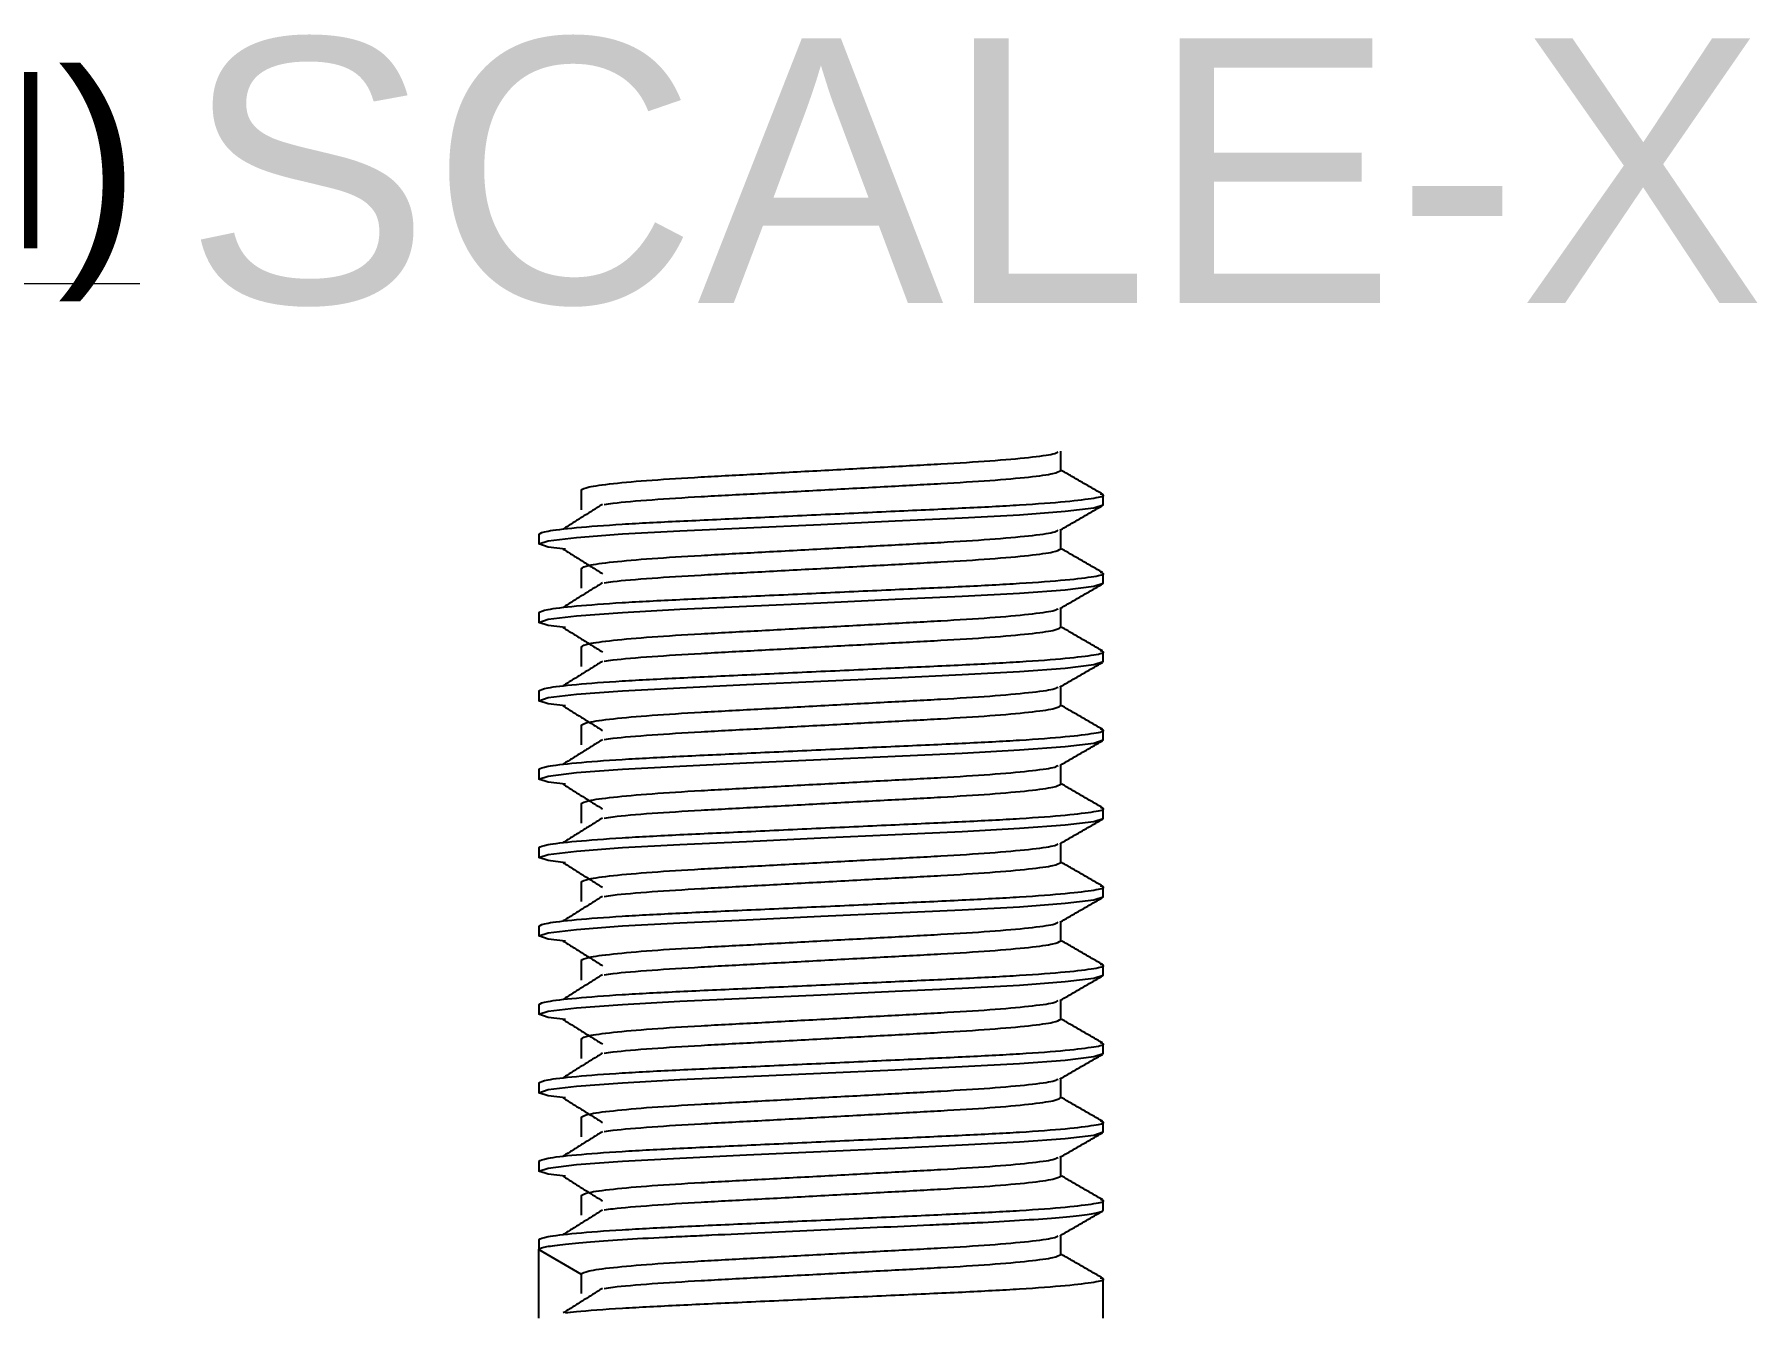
# Model space of a CAD drawing. Extents: x 3.76 to 10.05, y -5.16 to -0.04.
# Drawn here: x 7.608 to 10.051, y -1.855 to -0.039 of the extents above; entities that cross this region are included whole.
import ezdxf

# ---------------------------------------------------------------- set-up
doc = ezdxf.new("R2010")
doc.units = 0
doc.header["$LTSCALE"] = 0.5
doc.header["$MEASUREMENT"] = 0
doc.layers.add('CUST DWG', color=60, linetype='CONTINUOUS', lineweight=20)
doc.layers.add('Hardware', color=242, linetype='CONTINUOUS')
doc.layers.add('Text-Unprinted', color=131, linetype='CONTINUOUS', plot=False)
doc.styles.add('LSAD_Standard', font='arial.ttf')
doc.styles.get("Standard").update_dxf_attribs({"font": 'arial.ttf'})

msp = doc.modelspace()

# ---------------------------------------------------------------- linework, layer by layer
at = {"layer": 'Hardware', "transparency": 16777216}
for p, q in [((9.0631, -0.6573), (9.0631, -0.6302)), ((8.3834, -0.6851), (8.3834, -0.7129)), ((8.3834, -0.6851), (8.3834, -0.7129)), ((9.1232, -0.7059), (9.1232, -0.692)), ((8.3232, -0.7476), (8.3232, -0.7615)), ((9.0631, -0.7684), (9.0631, -0.7413)), ((8.3834, -0.7962), (8.3834, -0.824)), ((8.3834, -0.7962), (8.3834, -0.824)), ((9.1232, -0.817), (9.1232, -0.8031)), ((9.0631, -0.8795), (9.0631, -0.8524)), ((8.3232, -0.8587), (8.3232, -0.8726)), ((8.3834, -0.9073), (8.3834, -0.9351)), ((8.3834, -0.9073), (8.3834, -0.9351)), ((9.1232, -0.9281), (9.1232, -0.9142)), ((8.3232, -0.9698), (8.3232, -0.9837)), ((9.0631, -0.9906), (9.0631, -0.9635)), ((8.3834, -1.0184), (8.3834, -1.0462)), ((8.3834, -1.0184), (8.3834, -1.0462)), ((9.1232, -1.0392), (9.1232, -1.0254)), ((9.0631, -1.1017), (9.0631, -1.0747)), ((8.3232, -1.0809), (8.3232, -1.0948)), ((8.3834, -1.1295), (8.3834, -1.1573)), ((8.3834, -1.1295), (8.3834, -1.1573)), ((9.1232, -1.1504), (9.1232, -1.1365)), ((8.3232, -1.192), (8.3232, -1.2059)), ((9.0631, -1.2129), (9.0631, -1.1858)), ((8.3834, -1.2406), (8.3834, -1.2684)), ((8.3834, -1.2406), (8.3834, -1.2684)), ((9.1232, -1.2615), (9.1232, -1.2476)), ((8.3232, -1.3031), (8.3232, -1.317)), ((9.0631, -1.324), (9.0631, -1.2969)), ((8.3834, -1.3517), (8.3834, -1.3795)), ((8.3834, -1.3517), (8.3834, -1.3795)), ((9.1232, -1.3726), (9.1232, -1.3587)), ((8.3232, -1.4142), (8.3232, -1.4281)), ((9.0631, -1.4351), (9.0631, -1.408)), ((8.3834, -1.4629), (8.3834, -1.4906)), ((8.3834, -1.4629), (8.3834, -1.4906)), ((9.1232, -1.4837), (9.1232, -1.4698)), ((8.3232, -1.5254), (8.3232, -1.5392)), ((9.0631, -1.5462), (9.0631, -1.5191)), ((8.3834, -1.574), (8.3834, -1.6017)), ((8.3834, -1.574), (8.3834, -1.6017)), ((9.1232, -1.5948), (9.1232, -1.5809)), ((8.3232, -1.6365), (8.3232, -1.6504)), ((9.0631, -1.6573), (9.0631, -1.6302)), ((8.3834, -1.6851), (8.3834, -1.7129)), ((8.3834, -1.6851), (8.3834, -1.7129)), ((9.1232, -1.7059), (9.1232, -1.692)), ((8.3232, -1.7476), (8.3232, -1.7615)), ((9.0631, -1.7684), (9.0631, -1.7413)), ((8.3232, -1.7615), (8.3834, -1.7962)), ((8.3232, -1.8587), (8.3232, -1.7615)), ((8.3834, -1.7962), (8.3834, -1.824)), ((9.1232, -1.8587), (9.1232, -1.8031))]:
    msp.add_line(p, q, dxfattribs=at)
at = {"layer": 'Hardware', "transparency": 16777216, "flags": 128}
for points in [[(8.3609, -0.7688), (8.3364, -0.7659), (8.3232, -0.7615), (8.3364, -0.7571), (8.3768, -0.7522), (8.4417, -0.7473), (8.5232, -0.743), (8.6179, -0.7386), (8.7232, -0.7337), (8.8285, -0.7288), (8.9232, -0.7244), (9.0048, -0.72), (9.0696, -0.7152), (9.1101, -0.7103), (9.1232, -0.7059), (9.1232, -0.7059)], [(8.3609, -0.8799), (8.3364, -0.877), (8.3232, -0.8726), (8.3364, -0.8682), (8.3768, -0.8633), (8.4417, -0.8584), (8.5232, -0.8541), (8.6179, -0.8497), (8.7232, -0.8448), (8.8285, -0.8399), (8.9232, -0.8355), (9.0048, -0.8312), (9.0696, -0.8263), (9.1101, -0.8214), (9.1232, -0.817), (9.1232, -0.817)], [(8.3609, -0.991), (8.3364, -0.9881), (8.3232, -0.9837), (8.3364, -0.9793), (8.3768, -0.9744), (8.4417, -0.9696), (8.5232, -0.9652), (8.6179, -0.9608), (8.7232, -0.9559), (8.8285, -0.951), (8.9232, -0.9467), (9.0048, -0.9423), (9.0696, -0.9374), (9.1101, -0.9325), (9.1232, -0.9281), (9.1232, -0.9281)], [(8.3609, -1.1021), (8.3364, -1.0992), (8.3232, -1.0948), (8.3364, -1.0904), (8.3768, -1.0855), (8.4417, -1.0807), (8.5232, -1.0763), (8.6179, -1.0719), (8.7232, -1.067), (8.8285, -1.0622), (8.9232, -1.0578), (9.0048, -1.0534), (9.0696, -1.0485), (9.1101, -1.0436), (9.1232, -1.0392), (9.1232, -1.0392)], [(8.3609, -1.2133), (8.3364, -1.2103), (8.3232, -1.2059), (8.3364, -1.2015), (8.3768, -1.1967), (8.4417, -1.1918), (8.5232, -1.1874), (8.6179, -1.183), (8.7232, -1.1781), (8.8285, -1.1733), (8.9232, -1.1689), (9.0048, -1.1645), (9.0696, -1.1596), (9.1101, -1.1547), (9.1232, -1.1504), (9.1232, -1.1504)], [(8.3609, -1.3244), (8.3364, -1.3214), (8.3232, -1.317), (8.3364, -1.3126), (8.3768, -1.3078), (8.4417, -1.3029), (8.5232, -1.2985), (8.6179, -1.2941), (8.7232, -1.2892), (8.8285, -1.2844), (8.9232, -1.28), (9.0048, -1.2756), (9.0696, -1.2707), (9.1101, -1.2659), (9.1232, -1.2615), (9.1232, -1.2615)], [(8.3609, -1.4355), (8.3364, -1.4325), (8.3232, -1.4281), (8.3364, -1.4238), (8.3768, -1.4189), (8.4417, -1.414), (8.5232, -1.4096), (8.6179, -1.4052), (8.7232, -1.4004), (8.8285, -1.3955), (8.9232, -1.3911), (9.0048, -1.3867), (9.0696, -1.3818), (9.1101, -1.377), (9.1232, -1.3726), (9.1232, -1.3726)], [(8.3609, -1.5466), (8.3364, -1.5436), (8.3232, -1.5392), (8.3364, -1.5349), (8.3768, -1.53), (8.4417, -1.5251), (8.5232, -1.5207), (8.6179, -1.5163), (8.7232, -1.5115), (8.8285, -1.5066), (8.9232, -1.5022), (9.0048, -1.4978), (9.0696, -1.493), (9.1101, -1.4881), (9.1232, -1.4837), (9.1232, -1.4837)], [(8.3609, -1.6577), (8.3364, -1.6547), (8.3232, -1.6504), (8.3364, -1.646), (8.3768, -1.6411), (8.4417, -1.6362), (8.5232, -1.6318), (8.6179, -1.6275), (8.7232, -1.6226), (8.8285, -1.6177), (8.9232, -1.6133), (9.0048, -1.6089), (9.0696, -1.6041), (9.1101, -1.5992), (9.1232, -1.5948), (9.1232, -1.5948)]]:
    msp.add_lwpolyline(points, dxfattribs=at)
at = {"layer": 'Hardware', "transparency": 16777216}
for points, knots in [([(8.3834, -0.6851), (8.3856, -0.6836), (8.39, -0.6807), (8.4257, -0.6758), (8.4805, -0.6709), (8.5514, -0.6666), (8.6337, -0.6622), (8.7232, -0.6573), (8.8127, -0.6524), (8.895, -0.648), (8.9661, -0.6437), (9.0205, -0.6388), (9.0535, -0.6344), (9.0578, -0.6319), (9.0594, -0.631)], [0, 0, 0, 0, 0.084137, 0.171258, 0.258379, 0.342516, 0.426652, 0.513774, 0.600895, 0.685032, 0.769168, 0.85629, 0.943411, 1, 1, 1, 1]), ([(8.416, -0.7054), (8.42, -0.7048), (8.4345, -0.7026), (8.4814, -0.6987), (8.5512, -0.6943), (8.6338, -0.69), (8.7232, -0.6851), (8.8127, -0.6802), (8.895, -0.6758), (8.966, -0.6715), (9.0208, -0.6666), (9.0565, -0.6617), (9.0609, -0.6587), (9.0631, -0.6573)], [0, 0, 0, 0, 0.0368638, 0.134856, 0.229491, 0.324126, 0.4221183, 0.5201105, 0.6147455, 0.7093805, 0.8073728, 0.905365, 1, 1, 1, 1]), ([(9.1222, -0.6908), (9.1172, -0.6879), (9.1071, -0.6821), (9.092, -0.6734), (9.0773, -0.6649), (9.0677, -0.6593), (9.0631, -0.6566)], [0, 0, 0, 0, 0.2552885, 0.5105288, 0.7657228, 1, 1, 1, 1]), ([(8.3232, -0.7476), (8.3258, -0.7461), (8.331, -0.7432), (8.373, -0.7383), (8.4375, -0.7334), (8.521, -0.7291), (8.6179, -0.7247), (8.7232, -0.7198), (8.8286, -0.7149), (8.9255, -0.7105), (9.0088, -0.7062), (9.0741, -0.7013), (9.1129, -0.6964), (9.1277, -0.6931), (9.121, -0.6912), (9.1195, -0.6908)], [0, 0, 0, 0, 0.080022, 0.162878, 0.245734, 0.325755, 0.405777, 0.488633, 0.571489, 0.65151, 0.731532, 0.814388, 0.897244, 0.977265, 1, 1, 1, 1]), ([(8.4134, -0.7055), (8.4088, -0.7084), (8.3995, -0.7142), (8.3856, -0.7229), (8.3717, -0.7316), (8.3624, -0.7374), (8.3577, -0.7403)], [0, 0, 0, 0, 0.249989, 0.499985, 0.749989, 1, 1, 1, 1]), ([(9.0619, -0.742), (9.0669, -0.7391), (9.0769, -0.7333), (9.092, -0.7246), (9.1071, -0.7158), (9.1172, -0.71), (9.1222, -0.7071)], [0, 0, 0, 0, 0.2499328, 0.4999092, 0.749931, 1, 1, 1, 1]), ([(8.3834, -0.7962), (8.3856, -0.7948), (8.39, -0.7918), (8.4257, -0.7869), (8.4805, -0.782), (8.5514, -0.7777), (8.6337, -0.7733), (8.7232, -0.7684), (8.8127, -0.7635), (8.895, -0.7592), (8.9661, -0.7548), (9.0205, -0.7499), (9.0535, -0.7455), (9.0578, -0.743), (9.0594, -0.7421)], [0, 0, 0, 0, 0.084137, 0.171258, 0.258379, 0.342516, 0.426652, 0.513774, 0.600895, 0.685032, 0.769168, 0.85629, 0.943411, 1, 1, 1, 1]), ([(8.3577, -0.7688), (8.3624, -0.7717), (8.3717, -0.7775), (8.3856, -0.7862), (8.3995, -0.7949), (8.4088, -0.8007), (8.4134, -0.8036)], [0, 0, 0, 0, 0.250011, 0.500015, 0.750011, 1, 1, 1, 1]), ([(8.416, -0.8165), (8.42, -0.8159), (8.4345, -0.8137), (8.4814, -0.8098), (8.5512, -0.8055), (8.6338, -0.8011), (8.7232, -0.7962), (8.8127, -0.7913), (8.895, -0.7869), (8.966, -0.7826), (9.0208, -0.7777), (9.0565, -0.7728), (9.0609, -0.7698), (9.0631, -0.7684)], [0, 0, 0, 0, 0.036864, 0.134856, 0.229491, 0.324126, 0.422118, 0.520111, 0.614746, 0.70938, 0.807373, 0.905365, 1, 1, 1, 1]), ([(9.1222, -0.802), (9.1172, -0.799), (9.1071, -0.7932), (9.092, -0.7845), (9.0773, -0.776), (9.0677, -0.7704), (9.0631, -0.7677)], [0, 0, 0, 0, 0.255288, 0.510529, 0.765723, 1, 1, 1, 1]), ([(8.3232, -0.8587), (8.3258, -0.8573), (8.331, -0.8543), (8.373, -0.8494), (8.4375, -0.8445), (8.521, -0.8402), (8.6179, -0.8358), (8.7232, -0.8309), (8.8286, -0.826), (8.9255, -0.8217), (9.0088, -0.8173), (9.0741, -0.8124), (9.1129, -0.8075), (9.1277, -0.8042), (9.121, -0.8023), (9.1195, -0.8019)], [0, 0, 0, 0, 0.080022, 0.162878, 0.245734, 0.325755, 0.405777, 0.488633, 0.571489, 0.65151, 0.731532, 0.814388, 0.897244, 0.977265, 1, 1, 1, 1]), ([(8.4134, -0.8166), (8.4088, -0.8195), (8.3995, -0.8253), (8.3856, -0.834), (8.3717, -0.8427), (8.3624, -0.8485), (8.3577, -0.8514)], [0, 0, 0, 0, 0.249989, 0.499985, 0.749989, 1, 1, 1, 1]), ([(9.0619, -0.8531), (9.0669, -0.8502), (9.0769, -0.8444), (9.092, -0.8357), (9.1071, -0.8269), (9.1172, -0.8211), (9.1222, -0.8182)], [0, 0, 0, 0, 0.249933, 0.499909, 0.749931, 1, 1, 1, 1]), ([(8.3834, -0.9073), (8.3856, -0.9059), (8.39, -0.9029), (8.4257, -0.898), (8.4805, -0.8931), (8.5514, -0.8888), (8.6337, -0.8844), (8.7232, -0.8795), (8.8127, -0.8746), (8.895, -0.8703), (8.9661, -0.8659), (9.0205, -0.861), (9.0535, -0.8566), (9.0578, -0.8542), (9.0594, -0.8532)], [0, 0, 0, 0, 0.0841366, 0.171258, 0.2583794, 0.3425159, 0.4266525, 0.5137739, 0.6008953, 0.6850318, 0.7691684, 0.8562898, 0.9434112, 1, 1, 1, 1]), ([(9.1222, -0.9131), (9.1172, -0.9102), (9.1071, -0.9043), (9.092, -0.8956), (9.0773, -0.8871), (9.0677, -0.8815), (9.0631, -0.8788)], [0, 0, 0, 0, 0.255288, 0.510529, 0.765723, 1, 1, 1, 1]), ([(8.3577, -0.8799), (8.3624, -0.8828), (8.3717, -0.8886), (8.3856, -0.8973), (8.3995, -0.906), (8.4088, -0.9118), (8.4134, -0.9147)], [0, 0, 0, 0, 0.250011, 0.500015, 0.750011, 1, 1, 1, 1]), ([(8.416, -0.9277), (8.42, -0.927), (8.4345, -0.9248), (8.4814, -0.9209), (8.5512, -0.9166), (8.6338, -0.9122), (8.7232, -0.9073), (8.8127, -0.9024), (8.895, -0.898), (8.966, -0.8937), (9.0208, -0.8888), (9.0565, -0.8839), (9.0609, -0.881), (9.0631, -0.8795)], [0, 0, 0, 0, 0.036864, 0.134856, 0.229491, 0.324126, 0.422118, 0.520111, 0.614746, 0.70938, 0.807373, 0.905365, 1, 1, 1, 1]), ([(8.3232, -0.9698), (8.3258, -0.9684), (8.331, -0.9654), (8.373, -0.9605), (8.4375, -0.9556), (8.521, -0.9513), (8.6179, -0.9469), (8.7232, -0.942), (8.8286, -0.9371), (8.9255, -0.9328), (9.0088, -0.9284), (9.0741, -0.9235), (9.1129, -0.9186), (9.1277, -0.9153), (9.121, -0.9134), (9.1195, -0.913)], [0, 0, 0, 0, 0.0800216, 0.1628775, 0.2457335, 0.3257551, 0.4057767, 0.4886326, 0.5714886, 0.6515102, 0.7315318, 0.8143877, 0.8972437, 0.9772653, 1, 1, 1, 1]), ([(8.4134, -0.9277), (8.4088, -0.9306), (8.3995, -0.9364), (8.3856, -0.9451), (8.3717, -0.9538), (8.3624, -0.9596), (8.3577, -0.9625)], [0, 0, 0, 0, 0.249989, 0.499985, 0.749989, 1, 1, 1, 1]), ([(9.0619, -0.9643), (9.0669, -0.9613), (9.0769, -0.9555), (9.092, -0.9468), (9.1071, -0.9381), (9.1172, -0.9322), (9.1222, -0.9293)], [0, 0, 0, 0, 0.249933, 0.499909, 0.749931, 1, 1, 1, 1]), ([(8.3834, -1.0184), (8.3856, -1.017), (8.39, -1.0141), (8.4257, -1.0092), (8.4805, -1.0043), (8.5514, -0.9999), (8.6337, -0.9955), (8.7232, -0.9906), (8.8127, -0.9857), (8.895, -0.9814), (8.9661, -0.977), (9.0205, -0.9721), (9.0535, -0.9677), (9.0578, -0.9653), (9.0594, -0.9643)], [0, 0, 0, 0, 0.084137, 0.171258, 0.258379, 0.342516, 0.426652, 0.513774, 0.600895, 0.685032, 0.769168, 0.85629, 0.943411, 1, 1, 1, 1]), ([(8.3577, -0.991), (8.3624, -0.9939), (8.3717, -0.9997), (8.3856, -1.0084), (8.3995, -1.0171), (8.4088, -1.0229), (8.4134, -1.0258)], [0, 0, 0, 0, 0.2500114, 0.500015, 0.7500111, 1, 1, 1, 1]), ([(8.416, -1.0388), (8.42, -1.0382), (8.4345, -1.0359), (8.4814, -1.032), (8.5512, -1.0277), (8.6338, -1.0233), (8.7232, -1.0184), (8.8127, -1.0135), (8.895, -1.0092), (8.966, -1.0048), (9.0208, -0.9999), (9.0565, -0.995), (9.0609, -0.9921), (9.0631, -0.9906)], [0, 0, 0, 0, 0.036864, 0.134856, 0.229491, 0.324126, 0.422118, 0.520111, 0.614746, 0.70938, 0.807373, 0.905365, 1, 1, 1, 1]), ([(9.1222, -1.0242), (9.1172, -1.0213), (9.1071, -1.0154), (9.092, -1.0067), (9.0773, -0.9982), (9.0677, -0.9926), (9.0631, -0.99)], [0, 0, 0, 0, 0.255288, 0.510529, 0.765723, 1, 1, 1, 1]), ([(8.3232, -1.0809), (8.3258, -1.0795), (8.331, -1.0766), (8.373, -1.0717), (8.4375, -1.0668), (8.521, -1.0624), (8.6179, -1.058), (8.7232, -1.0531), (8.8286, -1.0482), (8.9255, -1.0439), (9.0088, -1.0395), (9.0741, -1.0346), (9.1129, -1.0297), (9.1277, -1.0264), (9.121, -1.0245), (9.1195, -1.0241)], [0, 0, 0, 0, 0.080022, 0.162878, 0.245734, 0.325755, 0.405777, 0.488633, 0.571489, 0.65151, 0.731532, 0.814388, 0.897244, 0.977265, 1, 1, 1, 1]), ([(8.4134, -1.0388), (8.4088, -1.0417), (8.3995, -1.0475), (8.3856, -1.0562), (8.3717, -1.0649), (8.3624, -1.0707), (8.3577, -1.0736)], [0, 0, 0, 0, 0.2499889, 0.499985, 0.7499886, 1, 1, 1, 1]), ([(9.0619, -1.0754), (9.0669, -1.0725), (9.0769, -1.0666), (9.092, -1.0579), (9.1071, -1.0492), (9.1172, -1.0433), (9.1222, -1.0404)], [0, 0, 0, 0, 0.249933, 0.499909, 0.749931, 1, 1, 1, 1]), ([(8.3834, -1.1295), (8.3856, -1.1281), (8.39, -1.1252), (8.4257, -1.1203), (8.4805, -1.1154), (8.5514, -1.111), (8.6337, -1.1066), (8.7232, -1.1017), (8.8127, -1.0968), (8.895, -1.0925), (8.9661, -1.0881), (9.0205, -1.0832), (9.0535, -1.0788), (9.0578, -1.0764), (9.0594, -1.0754)], [0, 0, 0, 0, 0.084137, 0.171258, 0.258379, 0.342516, 0.426652, 0.513774, 0.600895, 0.685032, 0.769168, 0.85629, 0.943411, 1, 1, 1, 1]), ([(8.3577, -1.1021), (8.3624, -1.105), (8.3717, -1.1108), (8.3856, -1.1195), (8.3995, -1.1282), (8.4088, -1.134), (8.4134, -1.1369)], [0, 0, 0, 0, 0.250011, 0.500015, 0.750011, 1, 1, 1, 1]), ([(8.416, -1.1499), (8.42, -1.1493), (8.4345, -1.147), (8.4814, -1.1431), (8.5512, -1.1388), (8.6338, -1.1344), (8.7232, -1.1295), (8.8127, -1.1246), (8.895, -1.1203), (8.966, -1.1159), (9.0208, -1.111), (9.0565, -1.1061), (9.0609, -1.1032), (9.0631, -1.1017)], [0, 0, 0, 0, 0.0368638, 0.134856, 0.229491, 0.324126, 0.4221183, 0.5201105, 0.6147455, 0.7093805, 0.8073728, 0.905365, 1, 1, 1, 1]), ([(9.1222, -1.1353), (9.1172, -1.1324), (9.1071, -1.1266), (9.092, -1.1178), (9.0773, -1.1093), (9.0677, -1.1037), (9.0631, -1.1011)], [0, 0, 0, 0, 0.255288, 0.510529, 0.765723, 1, 1, 1, 1]), ([(8.3232, -1.192), (8.3258, -1.1906), (8.331, -1.1877), (8.373, -1.1828), (8.4375, -1.1779), (8.521, -1.1735), (8.6179, -1.1691), (8.7232, -1.1642), (8.8286, -1.1593), (8.9255, -1.155), (9.0088, -1.1506), (9.0741, -1.1457), (9.1129, -1.1408), (9.1277, -1.1375), (9.121, -1.1356), (9.1195, -1.1352)], [0, 0, 0, 0, 0.080022, 0.162878, 0.245734, 0.325755, 0.405777, 0.488633, 0.571489, 0.65151, 0.731532, 0.814388, 0.897244, 0.977265, 1, 1, 1, 1]), ([(8.4134, -1.1499), (8.4088, -1.1528), (8.3995, -1.1586), (8.3856, -1.1673), (8.3717, -1.176), (8.3624, -1.1818), (8.3577, -1.1847)], [0, 0, 0, 0, 0.2499889, 0.499985, 0.7499886, 1, 1, 1, 1]), ([(9.0619, -1.1865), (9.0669, -1.1836), (9.0769, -1.1777), (9.092, -1.169), (9.1071, -1.1603), (9.1172, -1.1545), (9.1222, -1.1515)], [0, 0, 0, 0, 0.249933, 0.499909, 0.749931, 1, 1, 1, 1]), ([(8.3834, -1.2406), (8.3856, -1.2392), (8.39, -1.2363), (8.4257, -1.2314), (8.4805, -1.2265), (8.5514, -1.2221), (8.6337, -1.2178), (8.7232, -1.2129), (8.8127, -1.208), (8.895, -1.2036), (8.9661, -1.1992), (9.0205, -1.1943), (9.0535, -1.1899), (9.0578, -1.1875), (9.0594, -1.1865)], [0, 0, 0, 0, 0.0841366, 0.171258, 0.2583794, 0.3425159, 0.4266525, 0.5137739, 0.6008953, 0.6850318, 0.7691684, 0.8562898, 0.9434112, 1, 1, 1, 1]), ([(8.3577, -1.2132), (8.3624, -1.2161), (8.3717, -1.2219), (8.3856, -1.2306), (8.3995, -1.2393), (8.4088, -1.2451), (8.4134, -1.248)], [0, 0, 0, 0, 0.250011, 0.500015, 0.750011, 1, 1, 1, 1]), ([(8.416, -1.261), (8.42, -1.2604), (8.4345, -1.2581), (8.4814, -1.2542), (8.5512, -1.2499), (8.6338, -1.2455), (8.7232, -1.2406), (8.8127, -1.2357), (8.895, -1.2314), (8.966, -1.227), (9.0208, -1.2221), (9.0565, -1.2172), (9.0609, -1.2143), (9.0631, -1.2129)], [0, 0, 0, 0, 0.036864, 0.134856, 0.229491, 0.324126, 0.422118, 0.520111, 0.614746, 0.70938, 0.807373, 0.905365, 1, 1, 1, 1]), ([(9.1222, -1.2464), (9.1172, -1.2435), (9.1071, -1.2377), (9.092, -1.2289), (9.0773, -1.2204), (9.0677, -1.2148), (9.0631, -1.2122)], [0, 0, 0, 0, 0.255288, 0.510529, 0.765723, 1, 1, 1, 1]), ([(8.3232, -1.3031), (8.3258, -1.3017), (8.331, -1.2988), (8.373, -1.2939), (8.4375, -1.289), (8.521, -1.2846), (8.6179, -1.2803), (8.7232, -1.2754), (8.8286, -1.2705), (8.9255, -1.2661), (9.0088, -1.2617), (9.0741, -1.2568), (9.1129, -1.2519), (9.1277, -1.2486), (9.121, -1.2468), (9.1195, -1.2463)], [0, 0, 0, 0, 0.080022, 0.162878, 0.245734, 0.325755, 0.405777, 0.488633, 0.571489, 0.65151, 0.731532, 0.814388, 0.897244, 0.977265, 1, 1, 1, 1]), ([(8.4134, -1.261), (8.4088, -1.2639), (8.3995, -1.2697), (8.3856, -1.2784), (8.3717, -1.2871), (8.3624, -1.2929), (8.3577, -1.2958)], [0, 0, 0, 0, 0.2499889, 0.499985, 0.7499886, 1, 1, 1, 1]), ([(9.0619, -1.2976), (9.0669, -1.2947), (9.0769, -1.2889), (9.092, -1.2801), (9.1071, -1.2714), (9.1172, -1.2656), (9.1222, -1.2627)], [0, 0, 0, 0, 0.249933, 0.499909, 0.749931, 1, 1, 1, 1]), ([(8.3834, -1.3517), (8.3856, -1.3503), (8.39, -1.3474), (8.4257, -1.3425), (8.4805, -1.3376), (8.5514, -1.3332), (8.6337, -1.3289), (8.7232, -1.324), (8.8127, -1.3191), (8.895, -1.3147), (8.9661, -1.3104), (9.0205, -1.3055), (9.0535, -1.3011), (9.0578, -1.2986), (9.0594, -1.2976)], [0, 0, 0, 0, 0.084137, 0.171258, 0.258379, 0.342516, 0.426652, 0.513774, 0.600895, 0.685032, 0.769168, 0.85629, 0.943411, 1, 1, 1, 1]), ([(8.3577, -1.3243), (8.3624, -1.3272), (8.3717, -1.333), (8.3856, -1.3417), (8.3995, -1.3505), (8.4088, -1.3563), (8.4134, -1.3592)], [0, 0, 0, 0, 0.250011, 0.500015, 0.750011, 1, 1, 1, 1]), ([(8.416, -1.3721), (8.42, -1.3715), (8.4345, -1.3693), (8.4814, -1.3654), (8.5512, -1.361), (8.6338, -1.3566), (8.7232, -1.3517), (8.8127, -1.3468), (8.895, -1.3425), (8.966, -1.3381), (9.0208, -1.3332), (9.0565, -1.3283), (9.0609, -1.3254), (9.0631, -1.324)], [0, 0, 0, 0, 0.036864, 0.134856, 0.229491, 0.324126, 0.422118, 0.520111, 0.614746, 0.70938, 0.807373, 0.905365, 1, 1, 1, 1]), ([(9.1222, -1.3575), (9.1172, -1.3546), (9.1071, -1.3488), (9.092, -1.34), (9.0773, -1.3315), (9.0677, -1.326), (9.0631, -1.3233)], [0, 0, 0, 0, 0.2552885, 0.5105288, 0.7657228, 1, 1, 1, 1]), ([(8.3232, -1.4142), (8.3258, -1.4128), (8.331, -1.4099), (8.373, -1.405), (8.4375, -1.4001), (8.521, -1.3957), (8.6179, -1.3914), (8.7232, -1.3865), (8.8286, -1.3816), (8.9255, -1.3772), (9.0088, -1.3729), (9.0741, -1.368), (9.1129, -1.363), (9.1277, -1.3597), (9.121, -1.3579), (9.1195, -1.3574)], [0, 0, 0, 0, 0.080022, 0.162878, 0.245734, 0.325755, 0.405777, 0.488633, 0.571489, 0.65151, 0.731532, 0.814388, 0.897244, 0.977265, 1, 1, 1, 1]), ([(8.4134, -1.3721), (8.4088, -1.375), (8.3995, -1.3808), (8.3856, -1.3895), (8.3717, -1.3982), (8.3624, -1.404), (8.3577, -1.4069)], [0, 0, 0, 0, 0.2499889, 0.499985, 0.7499886, 1, 1, 1, 1]), ([(9.0619, -1.4087), (9.0669, -1.4058), (9.0769, -1.4), (9.092, -1.3912), (9.1071, -1.3825), (9.1172, -1.3767), (9.1222, -1.3738)], [0, 0, 0, 0, 0.249933, 0.499909, 0.749931, 1, 1, 1, 1]), ([(8.3834, -1.4629), (8.3856, -1.4614), (8.39, -1.4585), (8.4257, -1.4536), (8.4805, -1.4487), (8.5514, -1.4443), (8.6337, -1.44), (8.7232, -1.4351), (8.8127, -1.4302), (8.895, -1.4258), (8.9661, -1.4215), (9.0205, -1.4166), (9.0535, -1.4122), (9.0578, -1.4097), (9.0594, -1.4087)], [0, 0, 0, 0, 0.084137, 0.171258, 0.258379, 0.342516, 0.426652, 0.513774, 0.600895, 0.685032, 0.769168, 0.85629, 0.943411, 1, 1, 1, 1]), ([(8.3577, -1.4354), (8.3624, -1.4384), (8.3717, -1.4442), (8.3856, -1.4529), (8.3995, -1.4616), (8.4088, -1.4674), (8.4134, -1.4703)], [0, 0, 0, 0, 0.250011, 0.500015, 0.750011, 1, 1, 1, 1]), ([(8.416, -1.4832), (8.42, -1.4826), (8.4345, -1.4804), (8.4814, -1.4765), (8.5512, -1.4721), (8.6338, -1.4678), (8.7232, -1.4629), (8.8127, -1.458), (8.895, -1.4536), (8.966, -1.4492), (9.0208, -1.4443), (9.0565, -1.4394), (9.0609, -1.4365), (9.0631, -1.4351)], [0, 0, 0, 0, 0.036864, 0.134856, 0.229491, 0.324126, 0.422118, 0.520111, 0.614746, 0.70938, 0.807373, 0.905365, 1, 1, 1, 1]), ([(9.1222, -1.4686), (9.1172, -1.4657), (9.1071, -1.4599), (9.092, -1.4512), (9.0773, -1.4427), (9.0677, -1.4371), (9.0631, -1.4344)], [0, 0, 0, 0, 0.255288, 0.510529, 0.765723, 1, 1, 1, 1]), ([(8.3232, -1.5254), (8.3258, -1.5239), (8.331, -1.521), (8.373, -1.5161), (8.4375, -1.5112), (8.521, -1.5068), (8.6179, -1.5025), (8.7232, -1.4976), (8.8286, -1.4927), (8.9255, -1.4883), (9.0088, -1.484), (9.0741, -1.4791), (9.1129, -1.4741), (9.1277, -1.4709), (9.121, -1.469), (9.1195, -1.4686)], [0, 0, 0, 0, 0.080022, 0.162878, 0.245734, 0.325755, 0.405777, 0.488633, 0.571489, 0.65151, 0.731532, 0.814388, 0.897244, 0.977265, 1, 1, 1, 1]), ([(8.4134, -1.4832), (8.4088, -1.4861), (8.3995, -1.4919), (8.3856, -1.5006), (8.3717, -1.5093), (8.3624, -1.5151), (8.3577, -1.518)], [0, 0, 0, 0, 0.249989, 0.499985, 0.749989, 1, 1, 1, 1]), ([(9.0619, -1.5198), (9.0669, -1.5169), (9.0769, -1.5111), (9.092, -1.5023), (9.1071, -1.4936), (9.1172, -1.4878), (9.1222, -1.4849)], [0, 0, 0, 0, 0.249933, 0.499909, 0.749931, 1, 1, 1, 1]), ([(8.3834, -1.574), (8.3856, -1.5725), (8.39, -1.5696), (8.4257, -1.5647), (8.4805, -1.5598), (8.5514, -1.5555), (8.6337, -1.5511), (8.7232, -1.5462), (8.8127, -1.5413), (8.895, -1.5369), (8.9661, -1.5326), (9.0205, -1.5277), (9.0535, -1.5233), (9.0578, -1.5208), (9.0594, -1.5198)], [0, 0, 0, 0, 0.084137, 0.171258, 0.258379, 0.342516, 0.426652, 0.513774, 0.600895, 0.685032, 0.769168, 0.85629, 0.943411, 1, 1, 1, 1]), ([(8.3577, -1.5466), (8.3624, -1.5495), (8.3717, -1.5553), (8.3856, -1.564), (8.3995, -1.5727), (8.4088, -1.5785), (8.4134, -1.5814)], [0, 0, 0, 0, 0.250011, 0.500015, 0.750011, 1, 1, 1, 1]), ([(8.416, -1.5943), (8.42, -1.5937), (8.4345, -1.5915), (8.4814, -1.5876), (8.5512, -1.5832), (8.6338, -1.5789), (8.7232, -1.574), (8.8127, -1.5691), (8.895, -1.5647), (8.966, -1.5604), (9.0208, -1.5555), (9.0565, -1.5505), (9.0609, -1.5476), (9.0631, -1.5462)], [0, 0, 0, 0, 0.036864, 0.134856, 0.229491, 0.324126, 0.422118, 0.520111, 0.614746, 0.70938, 0.807373, 0.905365, 1, 1, 1, 1]), ([(9.1222, -1.5797), (9.1172, -1.5768), (9.1071, -1.571), (9.092, -1.5623), (9.0773, -1.5538), (9.0677, -1.5482), (9.0631, -1.5455)], [0, 0, 0, 0, 0.2552885, 0.5105288, 0.7657228, 1, 1, 1, 1]), ([(8.3232, -1.6365), (8.3258, -1.635), (8.331, -1.6321), (8.373, -1.6272), (8.4375, -1.6223), (8.521, -1.618), (8.6179, -1.6136), (8.7232, -1.6087), (8.8286, -1.6038), (8.9255, -1.5994), (9.0088, -1.5951), (9.0741, -1.5902), (9.1129, -1.5853), (9.1277, -1.582), (9.121, -1.5801), (9.1195, -1.5797)], [0, 0, 0, 0, 0.080022, 0.162878, 0.245734, 0.325755, 0.405777, 0.488633, 0.571489, 0.65151, 0.731532, 0.814388, 0.897244, 0.977265, 1, 1, 1, 1]), ([(8.4134, -1.5943), (8.4088, -1.5972), (8.3995, -1.603), (8.3856, -1.6117), (8.3717, -1.6205), (8.3624, -1.6263), (8.3577, -1.6292)], [0, 0, 0, 0, 0.249989, 0.499985, 0.749989, 1, 1, 1, 1]), ([(9.0619, -1.6309), (9.0669, -1.628), (9.0769, -1.6222), (9.092, -1.6135), (9.1071, -1.6047), (9.1172, -1.5989), (9.1222, -1.596)], [0, 0, 0, 0, 0.2499328, 0.4999092, 0.749931, 1, 1, 1, 1]), ([(8.3834, -1.6851), (8.3856, -1.6836), (8.39, -1.6807), (8.4257, -1.6758), (8.4805, -1.6709), (8.5514, -1.6666), (8.6337, -1.6622), (8.7232, -1.6573), (8.8127, -1.6524), (8.895, -1.648), (8.9661, -1.6437), (9.0205, -1.6388), (9.0535, -1.6344), (9.0578, -1.6319), (9.0594, -1.631)], [0, 0, 0, 0, 0.084137, 0.171258, 0.258379, 0.342516, 0.426652, 0.513774, 0.600895, 0.685032, 0.769168, 0.85629, 0.943411, 1, 1, 1, 1]), ([(8.3577, -1.6577), (8.3624, -1.6606), (8.3717, -1.6664), (8.3856, -1.6751), (8.3995, -1.6838), (8.4088, -1.6896), (8.4134, -1.6925)], [0, 0, 0, 0, 0.250011, 0.500015, 0.750011, 1, 1, 1, 1]), ([(8.416, -1.7054), (8.42, -1.7048), (8.4345, -1.7026), (8.4814, -1.6987), (8.5512, -1.6943), (8.6338, -1.69), (8.7232, -1.6851), (8.8127, -1.6802), (8.895, -1.6758), (8.966, -1.6715), (9.0208, -1.6666), (9.0565, -1.6617), (9.0609, -1.6587), (9.0631, -1.6573)], [0, 0, 0, 0, 0.036864, 0.134856, 0.229491, 0.324126, 0.422118, 0.520111, 0.614746, 0.70938, 0.807373, 0.905365, 1, 1, 1, 1]), ([(9.1222, -1.6908), (9.1172, -1.6879), (9.1071, -1.6821), (9.092, -1.6734), (9.0773, -1.6649), (9.0677, -1.6593), (9.0631, -1.6566)], [0, 0, 0, 0, 0.255288, 0.510529, 0.765723, 1, 1, 1, 1]), ([(8.3232, -1.7476), (8.3258, -1.7461), (8.331, -1.7432), (8.373, -1.7383), (8.4375, -1.7334), (8.521, -1.7291), (8.6179, -1.7247), (8.7232, -1.7198), (8.8286, -1.7149), (8.9255, -1.7105), (9.0088, -1.7062), (9.0741, -1.7013), (9.1129, -1.6964), (9.1277, -1.6931), (9.121, -1.6912), (9.1195, -1.6908)], [0, 0, 0, 0, 0.080022, 0.162878, 0.245734, 0.325755, 0.405777, 0.488633, 0.571489, 0.65151, 0.731532, 0.814388, 0.897244, 0.977265, 1, 1, 1, 1]), ([(8.3232, -1.7615), (8.3232, -1.7605), (8.3256, -1.7594), (8.3355, -1.7571), (8.3431, -1.7559), (8.3634, -1.7535), (8.3761, -1.7522), (8.4059, -1.7497), (8.423, -1.7485), (8.4604, -1.7462), (8.4807, -1.745), (8.5124, -1.7435), (8.5231, -1.743), (8.5453, -1.7419), (8.5568, -1.7414), (8.5925, -1.7397), (8.6177, -1.7386), (8.6696, -1.7362), (8.6964, -1.7349), (8.75, -1.7325), (8.7768, -1.7312), (8.8288, -1.7288), (8.854, -1.7276), (8.8896, -1.726), (8.9012, -1.7255), (8.9234, -1.7244), (8.9341, -1.7239), (8.9658, -1.7224), (8.9861, -1.7212), (9.0235, -1.7189), (9.0406, -1.7176), (9.0704, -1.7152), (9.0831, -1.7139), (9.1034, -1.7115), (9.1109, -1.7103), (9.1209, -1.708), (9.1232, -1.7069), (9.1232, -1.7059)], [0, 0, 0, 0, 0.0625, 0.0625, 0.125, 0.125, 0.1875, 0.1875, 0.25, 0.25, 0.3125, 0.3125, 0.34375, 0.34375, 0.375, 0.375, 0.4375, 0.4375, 0.5, 0.5, 0.5625, 0.5625, 0.625, 0.625, 0.65625, 0.65625, 0.6875, 0.6875, 0.75, 0.75, 0.8125, 0.8125, 0.875, 0.875, 0.9375, 0.9375, 1, 1, 1, 1]), ([(8.4134, -1.7055), (8.4088, -1.7084), (8.3995, -1.7142), (8.3856, -1.7229), (8.3717, -1.7316), (8.3624, -1.7374), (8.3577, -1.7403)], [0, 0, 0, 0, 0.2499889, 0.499985, 0.7499886, 1, 1, 1, 1]), ([(9.0619, -1.742), (9.0669, -1.7391), (9.0769, -1.7333), (9.092, -1.7246), (9.1071, -1.7158), (9.1172, -1.71), (9.1222, -1.7071)], [0, 0, 0, 0, 0.2499328, 0.4999092, 0.749931, 1, 1, 1, 1]), ([(8.3834, -1.7962), (8.3856, -1.7948), (8.39, -1.7918), (8.4257, -1.7869), (8.4805, -1.782), (8.5514, -1.7777), (8.6337, -1.7733), (8.7232, -1.7684), (8.8127, -1.7635), (8.895, -1.7592), (8.9661, -1.7548), (9.0205, -1.7499), (9.0535, -1.7455), (9.0578, -1.743), (9.0594, -1.7421)], [0, 0, 0, 0, 0.0841366, 0.171258, 0.2583794, 0.3425159, 0.4266525, 0.5137739, 0.6008953, 0.6850318, 0.7691684, 0.8562898, 0.9434112, 1, 1, 1, 1]), ([(8.416, -1.8165), (8.42, -1.8159), (8.4345, -1.8137), (8.4814, -1.8098), (8.5512, -1.8055), (8.6338, -1.8011), (8.7232, -1.7962), (8.8127, -1.7913), (8.895, -1.7869), (8.966, -1.7826), (9.0208, -1.7777), (9.0565, -1.7728), (9.0609, -1.7698), (9.0631, -1.7684)], [0, 0, 0, 0, 0.036864, 0.134856, 0.229491, 0.324126, 0.422118, 0.520111, 0.614746, 0.70938, 0.807373, 0.905365, 1, 1, 1, 1]), ([(9.1222, -1.802), (9.1172, -1.799), (9.1071, -1.7932), (9.092, -1.7845), (9.0773, -1.776), (9.0677, -1.7704), (9.0631, -1.7677)], [0, 0, 0, 0, 0.255288, 0.510529, 0.765723, 1, 1, 1, 1]), ([(8.3609, -1.8514), (8.3658, -1.8507), (8.3831, -1.8485), (8.4386, -1.8445), (8.5208, -1.8402), (8.618, -1.8358), (8.7232, -1.8309), (8.8286, -1.826), (8.9255, -1.8217), (9.0088, -1.8173), (9.0741, -1.8124), (9.1129, -1.8075), (9.1277, -1.8042), (9.121, -1.8023), (9.1195, -1.8019)], [0, 0, 0, 0, 0.0375424, 0.1328037, 0.2248062, 0.3168087, 0.41207, 0.5073313, 0.5993338, 0.6913363, 0.7865976, 0.8818589, 0.9738614, 1, 1, 1, 1]), ([(8.4134, -1.8166), (8.4088, -1.8195), (8.3995, -1.8253), (8.3856, -1.834), (8.3717, -1.8427), (8.3624, -1.8485), (8.3577, -1.8514)], [0, 0, 0, 0, 0.249989, 0.499985, 0.749989, 1, 1, 1, 1])]:
    msp.add_open_spline(points, degree=3, knots=knots, dxfattribs=at)

# ---------------------------------------------------------------- texts
at = {"layer": 'CUST DWG', "transparency": 16777216, "insert": (5.7591, -0.0925), "char_height": 0.25, "attachment_point": 2}
msp.add_mtext_dynamic_manual_height_columns('{\\LCP (CHICAGO PLENUM)\\PTOP FEED}', width=4.677403, gutter_width=1, heights=[0.9919], dxfattribs=at)
at = {"layer": 'Text-Unprinted', "ltscale": 0.5, "transparency": 16777216, "style": 'LSAD_Standard'}
msp.add_attdef('SCALE-X', (7.8203, -0.42), 'XEffectiveScaleFactor', height=0.375, dxfattribs=at)

doc.saveas('drawing.dxf')
